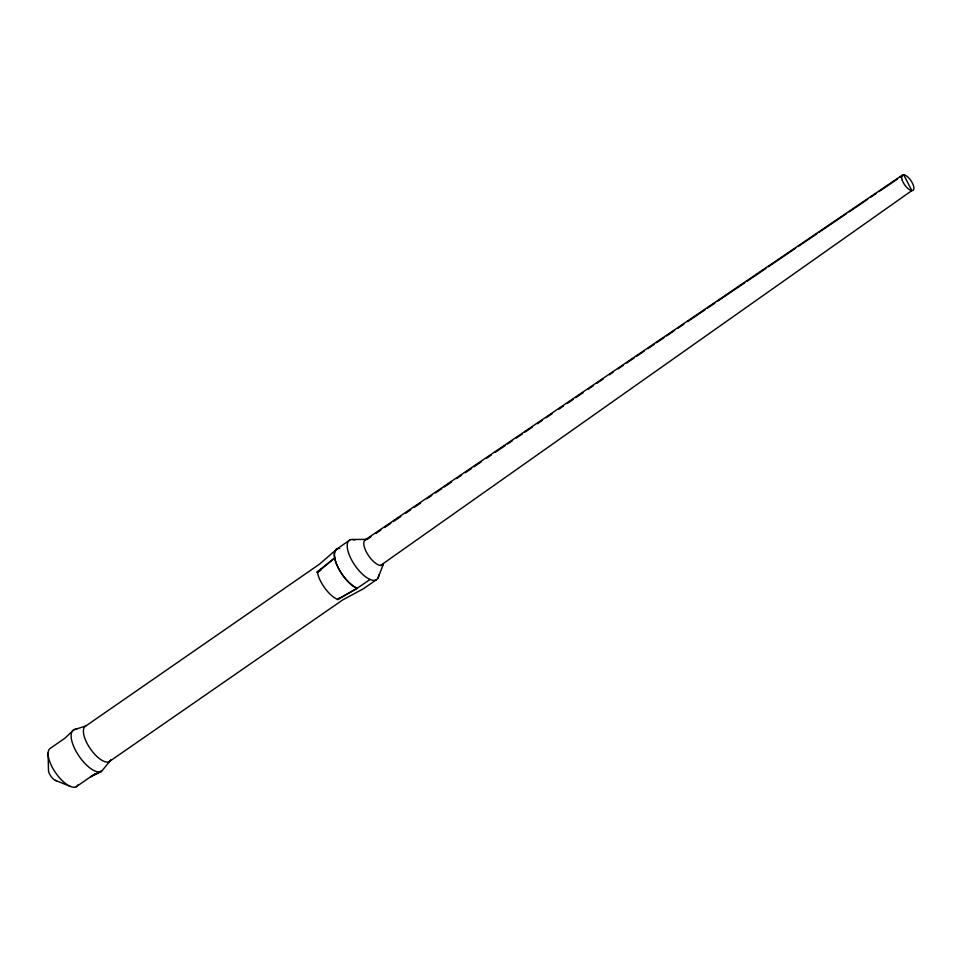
<?xml version="1.0" encoding="UTF-8"?>
<svg xmlns="http://www.w3.org/2000/svg" width="962" height="962" viewBox="0 0 962 962"><rect width="100%" height="100%" fill="white"/><g stroke="black" fill="none" stroke-linecap="round" stroke-linejoin="round"><path stroke-width="1.44" d="M378.006 578.078L383.453 563.997A15.284 6.217 55.3 0 1 368.29 555.266A15.284 6.217 55.3 0 1 367.207 539.369L370.935 536.844M101.142 770.983L90.476 776.863L101.419 771.524L110.846 760.004A21.344 8.694 55.3 0 1 91.27 750.083A21.344 8.694 55.3 0 1 85.738 726.033L319.468 564.177L337.037 548.965L349.855 539.983M319.757 570.55L317.4 572.414L334.704 557.936L317.256 571.897L318.518 576.491A21.441 8.73 55.3 0 0 333.994 597.426L337.698 599.567L357.155 588.299L370.045 579.449M380.555 565.464L911.832 190.62L903.715 174.759L899.987 177.285M317.256 571.897L320.923 569.36M317.4 572.414L320.947 569.961M339.839 597.727L337.47 599.374L357.191 588.359A23.858 9.704 55.3 0 1 338.335 567.977A23.858 9.704 55.3 0 1 337.049 548.953M337.698 599.567L338.973 598.689M109.223 761.627L342.941 599.771L363.335 588.804L376.19 579.906M76.154 786.784L94.889 773.809M365.476 539.67L902.657 174.94M375.901 533.465L380.868 530.086M384.596 527.561L390.8 523.34M393.29 521.644L400.745 516.582M405.711 513.215L410.678 509.836M414.406 507.299L420.61 503.078M426.815 498.857L431.794 495.49M435.509 492.953L441.726 488.732M444.203 487.049L451.659 481.986M456.625 478.607L461.592 475.228M465.319 472.703L471.524 468.482M474.013 466.786L481.469 461.724M486.435 458.345L491.402 454.978M495.129 452.441L505.062 445.683M507.551 443.999L512.518 440.62M516.233 438.095L522.45 433.874M524.927 432.178L532.383 427.116M537.349 423.749L542.315 420.37M546.043 417.833L552.248 413.612M558.465 409.391L563.431 406.024M567.159 403.487L573.364 399.266M575.853 397.583L583.297 392.52M588.275 389.141L593.241 385.762M596.957 383.237L603.174 379.016M609.379 374.795L613.107 372.258M618.073 368.879L623.039 365.512M626.767 362.975L634.223 357.912M636.7 356.217L644.155 351.154M647.883 348.629L654.088 344.408M656.577 342.712L664.02 337.65M666.51 335.966L673.965 330.904M677.693 328.367L683.898 324.146M687.626 321.621L705.014 309.8M707.491 308.117L714.946 303.054M717.424 301.359L744.756 282.792M747.233 281.108L765.86 268.446M768.349 266.751L795.67 248.184M798.147 246.5L816.786 233.838M819.263 232.155L846.584 213.588M849.073 211.893L867.7 199.23M870.189 197.547L876.394 193.326M878.871 191.642L897.51 178.98M85.738 726.033L73.882 729.761L64.959 738.179L50.637 748.099A23.196 9.44 55.3 0 0 56.65 774.242A23.196 9.44 55.3 0 0 77.91 785.016M352.573 539.502L367.207 539.369M55.411 780.398L70.202 786.351M357.167 588.287L357.191 588.359A23.942 9.74 55.3 0 1 337.037 565.319A23.942 9.74 55.3 0 1 339.706 548.412M48.1 752.849L48.461 769.865A7.287 2.97 55.3 0 0 51.142 776.587A7.287 2.97 55.3 0 0 56.445 780.675M378.8 574.999A23.942 9.74 55.3 0 1 354.846 565.247A23.942 9.74 55.3 0 1 354.798 539.971M101.419 771.524A25.036 10.197 55.3 0 1 76.768 752.524A25.036 10.197 55.3 0 1 76.719 729.268M902.272 180.315A9.295 3.788 55.3 0 0 912.89 190.44A9.295 3.788 55.3 0 0 908.164 177.321A9.295 3.788 55.3 0 0 902.272 180.315"/></g></svg>
